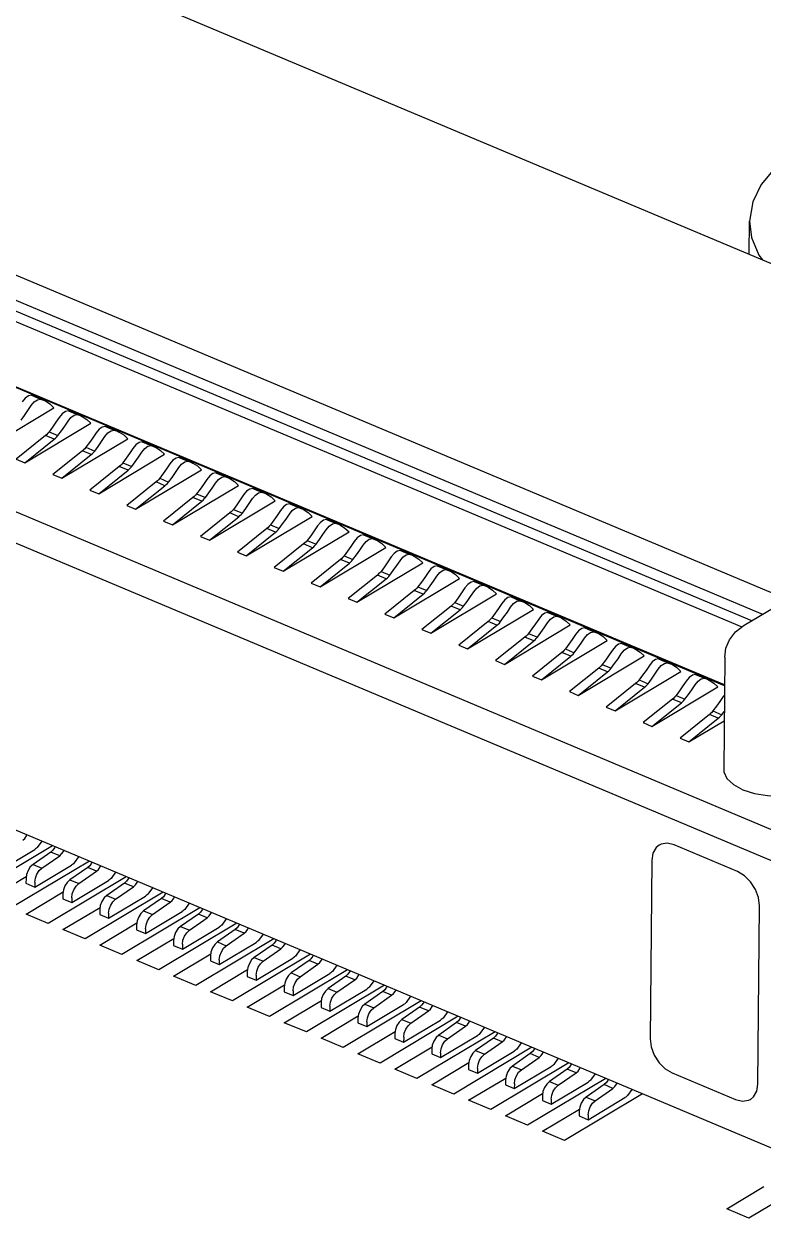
# Model space of a CAD drawing. Header units: millimetres. Extents: x 0 to 841, y 0 to 594.
# Drawn here: x 628.34 to 632.2, y 221.4 to 227.64 of the extents above; entities that cross this region are included whole.
import ezdxf

# ---------------------------------------------------------------- set-up
doc = ezdxf.new("R2010")
doc.units = ezdxf.units.MM
doc.header["$LTSCALE"] = 46.255
doc.layers.get('0').update_dxf_attribs({"linetype": 'CONTINUOUS'})
doc.layers.add('ASSEM_MEM', color=7, linetype='CONTINUOUS')
doc.styles.get("Standard").update_dxf_attribs({"font": 'txt', "width": 0.8})
doc.dimstyles.get("Standard").update_dxf_attribs({"dimtxt": 3, "dimasz": 2.1, "dimexe": 2, "dimexo": 1, "dimtad": 1, "dimzin": 0, "dimdsep": 46, "dimtxsty": 'STANDARD', "dimblk": '_FILLED', "dimblk1": '_FILLED', "dimblk2": '_FILLED', "dimcen": 0.09, "dimazin": 0, "dimtol": 1, "dimtp": 0.01, "dimtm": 0.01, "dimtfac": 1, "dimtofl": 0, "dimtmove": 0, "dimatfit": 3, "dimldrblk": '_FILLED', "dimfxl": 1, "dimtolj": 1, "dimtzin": 0, "dimarcsym": 0})

# ---------------------------------------------------------------- blocks, each defined once
blk = doc.blocks.new('_FILLED')
at = {"color": 0, "linetype": 'BYBLOCK'}
blk.add_solid([(0, 0), (-1, 0.1667), (-1, -0.1667)], dxfattribs=at)

msp = doc.modelspace()

# ---------------------------------------------------------------- linework, layer by layer
at = {"layer": 'ASSEM_MEM', "color": 7, "linetype": 'CONTINUOUS'}
for p, q in [((636.0151, 224.7985), (627.575, 228.3458)), ((632.371, 224.6108), (626.1084, 227.2429)), ((626.2229, 227.0644), (632.1982, 224.553)), ((632.1421, 224.5195), (626.3485, 226.9545)), ((626.8529, 226.6878), (632.0904, 224.4865)), ((632.1275, 226.4324), (632.1291, 226.6055)), ((631.9988, 224.1798), (626.6011, 226.4484)), ((631.9989, 224.1843), (626.7747, 226.38)), ((633.2171, 223.019), (625.9641, 226.0674)), ((633.121, 222.8969), (625.8679, 225.9453)), ((628.3955, 225.6905), (628.379, 225.6962)), ((628.379, 225.6962), (628.4253, 225.6768)), ((628.3956, 225.6905), (628.4418, 225.6711)), ((628.1518, 225.4252), (628.4959, 225.6311)), ((628.4253, 225.6768), (628.4418, 225.6711)), ((628.5882, 225.6095), (628.5717, 225.6152)), ((628.5717, 225.6152), (628.618, 225.5958)), ((628.5882, 225.6095), (628.6345, 225.5901)), ((628.618, 225.5958), (628.6345, 225.5901)), ((628.3445, 225.3442), (628.6886, 225.5501)), ((628.4703, 225.5057), (628.5166, 225.4863)), ((628.7809, 225.5285), (628.7644, 225.5343)), ((628.7644, 225.5343), (628.8107, 225.5148)), ((628.7809, 225.5285), (628.8272, 225.5091)), ((628.8107, 225.5148), (628.8272, 225.5091)), ((628.4515, 225.4868), (628.2982, 225.3637)), ((628.3445, 225.3442), (628.4978, 225.4674)), ((628.4978, 225.4674), (628.4515, 225.4868)), ((628.5372, 225.2632), (628.8813, 225.4691)), ((628.9736, 225.4475), (628.9571, 225.4533)), ((628.9571, 225.4533), (629.0034, 225.4338)), ((628.9736, 225.4475), (629.0199, 225.4281)), ((628.6442, 225.4058), (628.4909, 225.2827)), ((628.5372, 225.2632), (628.6905, 225.3864)), ((628.6905, 225.3864), (628.6442, 225.4058)), ((628.663, 225.4247), (628.7093, 225.4053)), ((628.7299, 225.1823), (629.074, 225.3881)), ((629.0034, 225.4338), (629.0199, 225.4281)), ((628.2982, 225.3637), (628.3445, 225.3442)), ((628.8369, 225.3248), (628.6836, 225.2017)), ((628.8832, 225.3054), (628.8369, 225.3248)), ((628.8557, 225.3438), (628.902, 225.3243)), ((629.1663, 225.3666), (629.1498, 225.3723)), ((629.1498, 225.3723), (629.1961, 225.3528)), ((629.1663, 225.3665), (629.2126, 225.3471)), ((629.1961, 225.3528), (629.2126, 225.3471)), ((628.4909, 225.2827), (628.5372, 225.2632)), ((628.7299, 225.1823), (628.8832, 225.3054)), ((628.9226, 225.1013), (629.2667, 225.3071)), ((629.0484, 225.2628), (629.0947, 225.2433)), ((629.359, 225.2856), (629.3425, 225.2913)), ((629.3425, 225.2913), (629.3888, 225.2719)), ((629.359, 225.2856), (629.4053, 225.2661)), ((629.3888, 225.2719), (629.4053, 225.2661)), ((628.6836, 225.2017), (628.7299, 225.1823)), ((629.0296, 225.2439), (628.8763, 225.1207)), ((628.9226, 225.1013), (629.0759, 225.2244)), ((629.0759, 225.2244), (629.0296, 225.2439)), ((629.1153, 225.0203), (629.4594, 225.2261)), ((629.5517, 225.2046), (629.5352, 225.2103)), ((629.5352, 225.2103), (629.5815, 225.1909)), ((629.5517, 225.2046), (629.598, 225.1851)), ((629.5815, 225.1909), (629.598, 225.1851)), ((629.2223, 225.1629), (629.069, 225.0397)), ((629.1153, 225.0203), (629.2686, 225.1434)), ((629.2686, 225.1434), (629.2223, 225.1629)), ((629.2411, 225.1818), (629.2874, 225.1623)), ((629.3079, 224.9393), (629.6521, 225.1451)), ((629.7444, 225.1236), (629.7279, 225.1293)), ((629.7279, 225.1293), (629.7742, 225.1099)), ((628.8763, 225.1207), (628.9226, 225.1013)), ((629.415, 225.0819), (629.2617, 224.9587)), ((629.3079, 224.9393), (629.4613, 225.0624)), ((629.4613, 225.0624), (629.415, 225.0819)), ((629.4338, 225.1008), (629.4801, 225.0813)), ((629.5006, 224.8583), (629.8448, 225.0641)), ((629.7444, 225.1236), (629.7907, 225.1041)), ((629.7742, 225.1099), (629.7906, 225.1042)), ((629.069, 225.0397), (629.1153, 225.0203)), ((629.6077, 225.0009), (629.4544, 224.8777)), ((629.654, 224.9815), (629.6077, 225.0009)), ((629.6265, 225.0198), (629.6727, 225.0004)), ((629.9371, 225.0426), (629.9206, 225.0483)), ((629.9206, 225.0483), (629.9668, 225.0289)), ((629.9371, 225.0426), (629.9834, 225.0232)), ((629.9668, 225.0289), (629.9833, 225.0232)), ((629.2617, 224.9587), (629.3079, 224.9393)), ((629.5006, 224.8583), (629.654, 224.9815)), ((629.6933, 224.7773), (630.0375, 224.9831)), ((629.8192, 224.9388), (629.8654, 224.9194)), ((630.1298, 224.9616), (630.1133, 224.9673)), ((630.1133, 224.9673), (630.1595, 224.9479)), ((630.1298, 224.9616), (630.1761, 224.9422)), ((630.1595, 224.9479), (630.176, 224.9422)), ((629.4544, 224.8777), (629.5006, 224.8583)), ((629.8004, 224.9199), (629.6471, 224.7967)), ((629.6933, 224.7773), (629.8467, 224.9005)), ((629.8467, 224.9005), (629.8004, 224.9199)), ((629.886, 224.6963), (630.2302, 224.9022)), ((630.3225, 224.8806), (630.306, 224.8863)), ((630.306, 224.8863), (630.3522, 224.8669)), ((630.3225, 224.8806), (630.3688, 224.8612)), ((629.9931, 224.8389), (629.8398, 224.7158)), ((629.886, 224.6963), (630.0394, 224.8195)), ((630.0394, 224.8195), (629.9931, 224.8389)), ((630.0119, 224.8578), (630.0581, 224.8384)), ((630.0787, 224.6153), (630.4229, 224.8212)), ((630.3522, 224.8669), (630.3687, 224.8612)), ((629.6471, 224.7967), (629.6933, 224.7773)), ((630.1858, 224.7579), (630.0325, 224.6348)), ((630.232, 224.7385), (630.1858, 224.7579)), ((630.2046, 224.7768), (630.2508, 224.7574)), ((630.5152, 224.7996), (630.4987, 224.8054)), ((630.4987, 224.8054), (630.5449, 224.7859)), ((630.5152, 224.7996), (630.5614, 224.7802)), ((630.5449, 224.7859), (630.5614, 224.7802)), ((629.8398, 224.7158), (629.886, 224.6963)), ((630.0787, 224.6153), (630.232, 224.7385)), ((630.2714, 224.5343), (630.6155, 224.7402)), ((630.3973, 224.6958), (630.4435, 224.6764)), ((630.7079, 224.7186), (630.6914, 224.7244)), ((630.6914, 224.7244), (630.7376, 224.7049)), ((630.7079, 224.7186), (630.7541, 224.6992)), ((630.7376, 224.7049), (630.7541, 224.6992)), ((630.0325, 224.6348), (630.0787, 224.6153)), ((630.3785, 224.6769), (630.2252, 224.5538)), ((630.2714, 224.5343), (630.4247, 224.6575)), ((630.4247, 224.6575), (630.3785, 224.6769)), ((630.4641, 224.4534), (630.8082, 224.6592)), ((630.9006, 224.6377), (630.8841, 224.6434)), ((630.8841, 224.6434), (630.9303, 224.6239)), ((630.9006, 224.6376), (630.9468, 224.6182)), ((630.5712, 224.5959), (630.4179, 224.4728)), ((630.4641, 224.4534), (630.6174, 224.5765)), ((630.6174, 224.5765), (630.5712, 224.5959)), ((630.59, 224.6149), (630.6362, 224.5954)), ((630.6568, 224.3724), (631.0009, 224.5782)), ((630.9303, 224.6239), (630.9468, 224.6182)), ((632.1019, 224.4954), (632.2928, 224.6096)), ((630.2252, 224.5538), (630.2714, 224.5343)), ((630.7639, 224.515), (630.6106, 224.3918)), ((630.8101, 224.4955), (630.7639, 224.515)), ((630.7827, 224.5339), (630.8289, 224.5144)), ((631.0933, 224.5567), (631.0768, 224.5624)), ((631.0768, 224.5624), (631.123, 224.543)), ((631.0933, 224.5567), (631.1395, 224.5372)), ((631.123, 224.543), (631.1395, 224.5372)), ((633.1033, 221.4047), (625.8579, 224.4499)), ((630.4179, 224.4728), (630.4641, 224.4534)), ((630.6568, 224.3724), (630.8101, 224.4955)), ((630.8495, 224.2914), (631.1936, 224.4972)), ((630.9754, 224.4529), (631.0216, 224.4334)), ((631.286, 224.4757), (631.2695, 224.4814)), ((631.2695, 224.4814), (631.3157, 224.462)), ((631.286, 224.4757), (631.3322, 224.4562)), ((631.3157, 224.462), (631.3322, 224.4562)), ((630.6106, 224.3918), (630.6568, 224.3724)), ((630.9566, 224.434), (630.8033, 224.3108)), ((630.8495, 224.2914), (631.0028, 224.4145)), ((631.0028, 224.4145), (630.9566, 224.434)), ((631.0422, 224.2104), (631.3863, 224.4162)), ((631.4787, 224.3947), (631.4622, 224.4004)), ((631.4622, 224.4004), (631.5084, 224.381)), ((631.4787, 224.3947), (631.5249, 224.3752)), ((631.5084, 224.381), (631.5249, 224.3753)), ((631.1493, 224.353), (630.996, 224.2298)), ((631.0422, 224.2104), (631.1955, 224.3335)), ((631.1955, 224.3335), (631.1493, 224.353)), ((631.1681, 224.3719), (631.2143, 224.3524)), ((631.2349, 224.1294), (631.579, 224.3352)), ((631.6714, 224.3137), (631.6549, 224.3194)), ((631.6549, 224.3194), (631.7011, 224.3)), ((632.0002, 224.3287), (631.9948, 223.7442)), ((630.8033, 224.3108), (630.8495, 224.2914)), ((631.342, 224.272), (631.1887, 224.1488)), ((631.2349, 224.1294), (631.3882, 224.2526)), ((631.3882, 224.2526), (631.342, 224.272)), ((631.3608, 224.2909), (631.407, 224.2715)), ((631.4276, 224.0484), (631.7717, 224.2542)), ((631.6714, 224.3137), (631.7176, 224.2943)), ((631.7011, 224.3), (631.7176, 224.2943)), ((630.996, 224.2298), (631.0422, 224.2104)), ((631.5347, 224.191), (631.3813, 224.0678)), ((631.5809, 224.1716), (631.5347, 224.191)), ((631.5535, 224.2099), (631.5997, 224.1905)), ((631.864, 224.2327), (631.8476, 224.2384)), ((631.8476, 224.2384), (631.8938, 224.219)), ((631.8641, 224.2327), (631.9103, 224.2133)), ((631.8938, 224.219), (631.9103, 224.2133)), ((631.1887, 224.1488), (631.2349, 224.1294)), ((631.4276, 224.0484), (631.5809, 224.1716)), ((631.6203, 223.9674), (631.9644, 224.1733)), ((631.7461, 224.1289), (631.7924, 224.1095)), ((631.9984, 224.1313), (631.9918, 224.1232)), ((631.3813, 224.0678), (631.4276, 224.0484)), ((631.7274, 224.11), (631.574, 223.9869)), ((631.6203, 223.9674), (631.7736, 224.0906)), ((631.7736, 224.0906), (631.7274, 224.11)), ((631.9201, 224.029), (631.7667, 223.9059)), ((631.813, 223.8864), (631.9663, 224.0096)), ((631.9663, 224.0096), (631.9201, 224.029)), ((631.9388, 224.0479), (631.9851, 224.0285)), ((631.9851, 224.0285), (631.9976, 224.0454)), ((631.574, 223.9869), (631.6203, 223.9674)), ((631.813, 223.8864), (631.9971, 223.9966)), ((631.7667, 223.9059), (631.813, 223.8864)), ((628.2032, 223.2096), (628.3956, 223.3246)), ((628.4323, 223.3679), (628.4088, 223.3351)), ((632.0677, 223.2092), (631.7362, 223.3485)), ((628.4795, 223.3115), (628.3865, 223.2467)), ((628.4327, 223.2273), (628.5258, 223.2921)), ((628.5258, 223.2921), (628.4795, 223.3115)), ((628.625, 223.2869), (628.6015, 223.2541)), ((631.6194, 223.2672), (631.6108, 222.3363)), ((628.3865, 223.2467), (628.4327, 223.2273)), ((628.3959, 223.1286), (628.5883, 223.2436)), ((628.6722, 223.2305), (628.5792, 223.1657)), ((628.6254, 223.1463), (628.7185, 223.2111)), ((628.7185, 223.2111), (628.6722, 223.2305)), ((628.8177, 223.2059), (628.7942, 223.1731)), ((628.3499, 223.1732), (628.3497, 223.148)), ((628.3497, 223.148), (628.3959, 223.1286)), ((628.3961, 223.1538), (628.3959, 223.1286)), ((628.5792, 223.1657), (628.6254, 223.1463)), ((628.5886, 223.0476), (628.781, 223.1626)), ((628.8649, 223.1495), (628.7719, 223.0847)), ((628.8181, 223.0653), (628.9112, 223.1301)), ((628.9112, 223.1301), (628.8649, 223.1495)), ((628.5426, 223.0923), (628.5424, 223.067)), ((628.5424, 223.067), (628.5886, 223.0476)), ((628.5888, 223.0728), (628.5886, 223.0476)), ((628.7719, 223.0847), (628.8181, 223.0653)), ((628.7813, 222.9666), (628.9737, 223.0817)), ((629.0576, 223.0685), (628.9646, 223.0038)), ((629.0104, 223.1249), (628.9869, 223.0921)), ((629.1039, 223.0491), (629.0576, 223.0685)), ((628.7353, 223.0113), (628.735, 222.986)), ((629.0108, 222.9843), (629.1039, 223.0491)), ((629.2031, 223.0439), (629.1796, 223.0111)), ((632.1734, 222.0998), (632.1821, 223.0307)), ((628.735, 222.986), (628.7813, 222.9666)), ((628.7815, 222.9918), (628.7813, 222.9666)), ((628.9646, 223.0038), (629.0108, 222.9843)), ((628.974, 222.8856), (629.1664, 223.0007)), ((629.2503, 222.9876), (629.1573, 222.9228)), ((629.2035, 222.9033), (629.2966, 222.9681)), ((629.2966, 222.9681), (629.2503, 222.9876)), ((629.3958, 222.963), (629.3723, 222.9301)), ((628.928, 222.9303), (628.9277, 222.905)), ((628.9277, 222.905), (628.974, 222.8856)), ((628.9742, 222.9108), (628.974, 222.8856)), ((629.1573, 222.9228), (629.2035, 222.9033)), ((629.1667, 222.8046), (629.3591, 222.9197)), ((629.443, 222.9066), (629.35, 222.8418)), ((629.3962, 222.8223), (629.4893, 222.8871)), ((629.4893, 222.8871), (629.443, 222.9066)), ((629.5885, 222.882), (629.565, 222.8491)), ((629.1207, 222.8493), (629.1204, 222.824)), ((629.1204, 222.824), (629.1667, 222.8046)), ((629.1669, 222.8299), (629.1667, 222.8046)), ((629.35, 222.8418), (629.3962, 222.8223)), ((629.3594, 222.7236), (629.5518, 222.8387)), ((629.6357, 222.8256), (629.5427, 222.7608)), ((629.682, 222.8061), (629.6357, 222.8256)), ((629.3134, 222.7683), (629.3131, 222.7431)), ((629.5427, 222.7608), (629.5889, 222.7413)), ((629.5521, 222.6426), (629.7445, 222.7577)), ((629.5889, 222.7413), (629.682, 222.8061)), ((629.7812, 222.801), (629.7577, 222.7682)), ((629.3131, 222.7431), (629.3594, 222.7236)), ((629.3596, 222.7489), (629.3594, 222.7236)), ((629.8284, 222.7446), (629.7353, 222.6798)), ((629.7816, 222.6604), (629.8747, 222.7251)), ((629.8747, 222.7251), (629.8284, 222.7446)), ((629.9739, 222.72), (629.9504, 222.6872)), ((629.5061, 222.6873), (629.5058, 222.6621)), ((629.5058, 222.6621), (629.5521, 222.6426)), ((629.5523, 222.6679), (629.5521, 222.6426)), ((629.7353, 222.6798), (629.7816, 222.6604)), ((629.7448, 222.5616), (629.9371, 222.6767)), ((630.0211, 222.6636), (629.928, 222.5988)), ((629.9743, 222.5794), (630.0673, 222.6442)), ((630.0673, 222.6442), (630.0211, 222.6636)), ((630.1666, 222.639), (630.1431, 222.6062)), ((629.6988, 222.6063), (629.6985, 222.5811)), ((629.6985, 222.5811), (629.7448, 222.5616)), ((629.745, 222.5869), (629.7448, 222.5616)), ((629.928, 222.5988), (629.9743, 222.5794)), ((629.9375, 222.4806), (630.1298, 222.5957)), ((630.2138, 222.5826), (630.1207, 222.5178)), ((630.26, 222.5632), (630.2138, 222.5826)), ((629.8915, 222.5253), (629.8912, 222.5001)), ((629.9377, 222.5059), (629.9375, 222.4806)), ((630.1207, 222.5178), (630.167, 222.4984)), ((630.1302, 222.3997), (630.3225, 222.5147)), ((630.167, 222.4984), (630.26, 222.5632)), ((630.3593, 222.558), (630.3358, 222.5252)), ((629.8912, 222.5001), (629.9375, 222.4806)), ((630.0841, 222.4443), (630.0839, 222.4191)), ((630.4065, 222.5016), (630.3134, 222.4368)), ((630.3597, 222.4174), (630.4527, 222.4822)), ((630.4527, 222.4822), (630.4065, 222.5016)), ((630.552, 222.477), (630.5285, 222.4442)), ((630.0839, 222.4191), (630.1302, 222.3997)), ((630.1304, 222.4249), (630.1302, 222.3997)), ((630.3134, 222.4368), (630.3597, 222.4174)), ((630.3229, 222.3187), (630.5152, 222.4337)), ((630.5992, 222.4206), (630.5061, 222.3558)), ((630.5524, 222.3364), (630.6454, 222.4012)), ((630.6454, 222.4012), (630.5992, 222.4206)), ((630.7447, 222.396), (630.7212, 222.3632)), ((630.2768, 222.3634), (630.2766, 222.3381)), ((630.2766, 222.3381), (630.3229, 222.3187)), ((630.3231, 222.3439), (630.3229, 222.3187)), ((630.5061, 222.3558), (630.5524, 222.3364)), ((630.5155, 222.2377), (630.7079, 222.3528)), ((630.7919, 222.3396), (630.6988, 222.2749)), ((630.7451, 222.2554), (630.8381, 222.3202)), ((630.8381, 222.3202), (630.7919, 222.3396)), ((631.6108, 222.3363), (631.6161, 222.2936)), ((630.4695, 222.2824), (630.4693, 222.2571)), ((630.4693, 222.2571), (630.5155, 222.2377)), ((630.5158, 222.2629), (630.5155, 222.2377)), ((630.6988, 222.2749), (630.7451, 222.2554)), ((630.7082, 222.1567), (630.9006, 222.2718)), ((630.9846, 222.2587), (630.8915, 222.1939)), ((630.9374, 222.315), (630.9139, 222.2822)), ((631.0308, 222.2392), (630.9846, 222.2587)), ((630.6622, 222.2014), (630.662, 222.1761)), ((630.8915, 222.1939), (630.9378, 222.1744)), ((630.9378, 222.1744), (631.0308, 222.2392)), ((631.1301, 222.2341), (631.1066, 222.2012)), ((630.662, 222.1761), (630.7082, 222.1567)), ((630.7085, 222.1819), (630.7082, 222.1567)), ((630.9009, 222.0757), (631.0933, 222.1908)), ((631.1773, 222.1777), (631.0842, 222.1129)), ((631.1305, 222.0934), (631.2235, 222.1582)), ((631.2235, 222.1582), (631.1773, 222.1777)), ((631.3228, 222.1531), (631.2993, 222.1202)), ((631.7252, 222.1578), (632.0566, 222.0185)), ((630.8549, 222.1204), (630.8547, 222.0951)), ((630.8547, 222.0951), (630.9009, 222.0757)), ((630.9012, 222.101), (630.9009, 222.0757)), ((631.0842, 222.1129), (631.1305, 222.0934)), ((631.0936, 221.9947), (631.286, 222.1098)), ((631.37, 222.0967), (631.2769, 222.0319)), ((631.3232, 222.0124), (631.4162, 222.0772)), ((631.4162, 222.0772), (631.37, 222.0967)), ((631.5154, 222.0721), (631.492, 222.0393)), ((631.0476, 222.0394), (631.0474, 222.0142)), ((631.0474, 222.0142), (631.0936, 221.9947)), ((631.0939, 222.02), (631.0936, 221.9947)), ((631.2769, 222.0319), (631.3232, 222.0124)), ((631.2863, 221.9137), (631.4787, 222.0288)), ((632.1348, 222.0197), (632.1506, 222.0327)), ((631.2403, 221.9584), (631.2401, 221.9332)), ((631.2401, 221.9332), (631.2863, 221.9137)), ((631.2866, 221.939), (631.2863, 221.9137))]:
    msp.add_line(p, q, dxfattribs=at)
at = {"layer": 'ASSEM_MEM', "color": 7, "linetype": 'CONTINUOUS', "true_color": 0x3366ff}
for p, q in [((628.4881, 223.3444), (628.0803, 223.1005)), ((628.6808, 223.2635), (628.273, 223.0195)), ((628.1573, 223.0681), (628.3514, 223.1842)), ((628.8735, 223.1825), (628.4657, 222.9385)), ((628.35, 222.9871), (628.5441, 223.1032)), ((629.0662, 223.1015), (628.6584, 222.8575)), ((628.5427, 222.9061), (628.7368, 223.0222)), ((629.2589, 223.0205), (628.851, 222.7765)), ((628.4657, 222.9385), (628.35, 222.9871)), ((628.6584, 222.8575), (628.5427, 222.9061)), ((628.7354, 222.8251), (628.9295, 222.9412)), ((629.4516, 222.9395), (629.0437, 222.6955)), ((628.851, 222.7765), (628.7354, 222.8251)), ((628.9281, 222.7441), (629.1222, 222.8602)), ((629.6443, 222.8585), (629.2364, 222.6146)), ((629.1208, 222.6631), (629.3149, 222.7792)), ((629.837, 222.7775), (629.4291, 222.5336)), ((629.0437, 222.6955), (628.9281, 222.7441)), ((629.3135, 222.5822), (629.5076, 222.6982)), ((630.0297, 222.6965), (629.6218, 222.4526)), ((629.2364, 222.6146), (629.1208, 222.6631)), ((629.4291, 222.5336), (629.3135, 222.5822)), ((629.5062, 222.5012), (629.7003, 222.6172)), ((630.2224, 222.6155), (629.8145, 222.3716)), ((629.6989, 222.4202), (629.893, 222.5363)), ((630.4151, 222.5346), (630.0072, 222.2906)), ((629.6218, 222.4526), (629.5062, 222.5012)), ((629.8916, 222.3392), (630.0857, 222.4553)), ((630.6078, 222.4536), (630.1999, 222.2096)), ((629.8145, 222.3716), (629.6989, 222.4202)), ((630.0072, 222.2906), (629.8916, 222.3392)), ((630.0843, 222.2582), (630.2784, 222.3743)), ((630.8005, 222.3726), (630.3926, 222.1286)), ((630.1999, 222.2096), (630.0843, 222.2582)), ((630.277, 222.1772), (630.4711, 222.2933)), ((630.9932, 222.2916), (630.5853, 222.0476)), ((630.4697, 222.0962), (630.6638, 222.2123)), ((631.1859, 222.2106), (630.778, 221.9666)), ((630.3926, 222.1286), (630.277, 222.1772)), ((630.6624, 222.0152), (630.8565, 222.1313)), ((630.5853, 222.0476), (630.4697, 222.0962)), ((631.3786, 222.1296), (630.9707, 221.8856)), ((630.778, 221.9666), (630.6624, 222.0152)), ((630.8551, 221.9342), (631.0491, 222.0503)), ((631.5712, 222.0486), (631.1634, 221.8047)), ((631.0478, 221.8533), (631.2418, 221.9693)), ((630.9707, 221.8856), (630.8551, 221.9342)), ((631.1634, 221.8047), (631.0478, 221.8533)), ((632.5347, 221.6437), (632.1269, 221.3997)), ((632.0112, 221.4483), (632.2053, 221.5644)), ((632.1269, 221.3997), (632.0112, 221.4483))]:
    msp.add_line(p, q, dxfattribs=at)
at = {"layer": 'ASSEM_MEM', "color": 7, "linetype": 'CONTINUOUS'}
for points in [[(632.2859, 226.902), (632.2625, 226.8827), (632.1912, 226.7968), (632.1465, 226.7064), (632.1291, 226.6055)], [(632.1291, 226.6055), (632.14, 226.5202), (632.1784, 226.4285), (632.1971, 226.4032)], [(628.379, 225.6962), (628.3628, 225.6928), (628.346, 225.6809), (628.3306, 225.662)], [(628.3239, 225.5673), (628.3419, 225.5917), (628.3596, 225.6168), (628.3768, 225.6426)], [(628.3768, 225.6426), (628.3923, 225.6615), (628.4091, 225.6733), (628.4253, 225.6768)], [(628.4418, 225.6711), (628.4512, 225.6667), (628.4749, 225.6514), (628.4959, 225.6311)], [(628.5233, 225.581), (628.5061, 225.5552), (628.4884, 225.5301), (628.4703, 225.5057)], [(628.5166, 225.4863), (628.5346, 225.5107), (628.5523, 225.5358), (628.5695, 225.5616)], [(628.5717, 225.6152), (628.5555, 225.6118), (628.5387, 225.5999), (628.5233, 225.581)], [(628.5695, 225.5616), (628.5849, 225.5805), (628.6017, 225.5923), (628.618, 225.5958)], [(628.6345, 225.5901), (628.6439, 225.5857), (628.6676, 225.5704), (628.6886, 225.5501)], [(628.4703, 225.5057), (628.4643, 225.4986), (628.458, 225.4923), (628.4515, 225.4868)], [(628.716, 225.5001), (628.6987, 225.4742), (628.6811, 225.4491), (628.663, 225.4247)], [(628.7644, 225.5343), (628.7482, 225.5308), (628.7314, 225.5189), (628.716, 225.5001)], [(628.7622, 225.4806), (628.7776, 225.4995), (628.7944, 225.5113), (628.8107, 225.5148)], [(628.8272, 225.5091), (628.8366, 225.5047), (628.8603, 225.4894), (628.8813, 225.4691)], [(628.4978, 225.4674), (628.5042, 225.4728), (628.5105, 225.4792), (628.5166, 225.4863)], [(628.7093, 225.4053), (628.7273, 225.4297), (628.745, 225.4548), (628.7622, 225.4806)], [(628.9571, 225.4533), (628.9409, 225.4498), (628.9241, 225.4379), (628.9086, 225.4191)], [(628.663, 225.4247), (628.657, 225.4176), (628.6507, 225.4113), (628.6442, 225.4058)], [(628.6905, 225.3864), (628.6969, 225.3919), (628.7032, 225.3982), (628.7093, 225.4053)], [(628.9086, 225.4191), (628.8914, 225.3933), (628.8738, 225.3681), (628.8557, 225.3438)], [(628.902, 225.3243), (628.92, 225.3487), (628.9377, 225.3738), (628.9549, 225.3996)], [(628.9549, 225.3996), (628.9703, 225.4185), (628.9871, 225.4304), (629.0034, 225.4338)], [(629.0199, 225.4281), (629.0293, 225.4237), (629.053, 225.4084), (629.074, 225.3881)], [(628.8557, 225.3438), (628.8497, 225.3366), (628.8434, 225.3303), (628.8369, 225.3248)], [(628.8832, 225.3054), (628.8896, 225.3109), (628.8959, 225.3172), (628.902, 225.3243)], [(629.1013, 225.3381), (629.0841, 225.3123), (629.0665, 225.2872), (629.0484, 225.2628)], [(629.0947, 225.2433), (629.1127, 225.2677), (629.1304, 225.2928), (629.1476, 225.3186)], [(629.1498, 225.3723), (629.1336, 225.3688), (629.1168, 225.357), (629.1013, 225.3381)], [(629.1476, 225.3186), (629.163, 225.3375), (629.1798, 225.3494), (629.1961, 225.3528)], [(629.2126, 225.3471), (629.222, 225.3427), (629.2457, 225.3274), (629.2667, 225.3071)], [(629.0484, 225.2628), (629.0424, 225.2556), (629.0361, 225.2493), (629.0296, 225.2439)], [(629.294, 225.2571), (629.2768, 225.2313), (629.2592, 225.2062), (629.2411, 225.1818)], [(629.3425, 225.2913), (629.3263, 225.2878), (629.3095, 225.276), (629.294, 225.2571)], [(629.3403, 225.2377), (629.3557, 225.2565), (629.3725, 225.2684), (629.3888, 225.2719)], [(629.4053, 225.2661), (629.4147, 225.2617), (629.4384, 225.2464), (629.4594, 225.2261)], [(629.0759, 225.2244), (629.0823, 225.2299), (629.0886, 225.2362), (629.0947, 225.2433)], [(629.2874, 225.1623), (629.3054, 225.1867), (629.3231, 225.2118), (629.3403, 225.2377)], [(629.5352, 225.2103), (629.519, 225.2068), (629.5022, 225.195), (629.4867, 225.1761)], [(629.533, 225.1567), (629.5484, 225.1755), (629.5652, 225.1874), (629.5815, 225.1909)], [(629.2411, 225.1818), (629.2351, 225.1747), (629.2288, 225.1683), (629.2223, 225.1629)], [(629.2686, 225.1434), (629.275, 225.1489), (629.2813, 225.1552), (629.2874, 225.1623)], [(629.4867, 225.1761), (629.4695, 225.1503), (629.4519, 225.1252), (629.4338, 225.1008)], [(629.4801, 225.0813), (629.4981, 225.1057), (629.5158, 225.1309), (629.533, 225.1567)], [(629.598, 225.1851), (629.6074, 225.1807), (629.631, 225.1654), (629.6521, 225.1451)], [(629.7279, 225.1293), (629.7117, 225.1258), (629.6949, 225.114), (629.6794, 225.0951)], [(629.4338, 225.1008), (629.4278, 225.0937), (629.4215, 225.0873), (629.415, 225.0819)], [(629.4613, 225.0624), (629.4677, 225.0679), (629.474, 225.0742), (629.4801, 225.0813)], [(629.6794, 225.0951), (629.6622, 225.0693), (629.6446, 225.0442), (629.6265, 225.0198)], [(629.6727, 225.0004), (629.6908, 225.0247), (629.7085, 225.0499), (629.7257, 225.0757)], [(629.7257, 225.0757), (629.7411, 225.0945), (629.7579, 225.1064), (629.7742, 225.1099)], [(629.7906, 225.1042), (629.8001, 225.0997), (629.8237, 225.0844), (629.8448, 225.0641)], [(629.6265, 225.0198), (629.6205, 225.0127), (629.6142, 225.0063), (629.6077, 225.0009)], [(629.654, 224.9815), (629.6604, 224.9869), (629.6667, 224.9932), (629.6727, 225.0004)], [(629.8721, 225.0141), (629.8549, 224.9883), (629.8373, 224.9632), (629.8192, 224.9388)], [(629.9206, 225.0483), (629.9044, 225.0448), (629.8876, 225.033), (629.8721, 225.0141)], [(629.9184, 224.9947), (629.9338, 225.0136), (629.9506, 225.0254), (629.9668, 225.0289)], [(629.9833, 225.0232), (629.9928, 225.0188), (630.0164, 225.0034), (630.0375, 224.9831)], [(629.8192, 224.9388), (629.8132, 224.9317), (629.8069, 224.9254), (629.8004, 224.9199)], [(629.8654, 224.9194), (629.8835, 224.9438), (629.9012, 224.9689), (629.9184, 224.9947)], [(630.1133, 224.9673), (630.0971, 224.9639), (630.0803, 224.952), (630.0648, 224.9331)], [(630.1111, 224.9137), (630.1265, 224.9326), (630.1433, 224.9444), (630.1595, 224.9479)], [(630.176, 224.9422), (630.1855, 224.9378), (630.2091, 224.9225), (630.2302, 224.9022)], [(629.8467, 224.9005), (629.8531, 224.9059), (629.8594, 224.9122), (629.8654, 224.9194)], [(630.0648, 224.9331), (630.0476, 224.9073), (630.03, 224.8822), (630.0119, 224.8578)], [(630.0581, 224.8384), (630.0762, 224.8628), (630.0939, 224.8879), (630.1111, 224.9137)], [(630.306, 224.8863), (630.2898, 224.8829), (630.273, 224.871), (630.2575, 224.8521)], [(630.0119, 224.8578), (630.0058, 224.8507), (629.9996, 224.8444), (629.9931, 224.8389)], [(630.0394, 224.8195), (630.0458, 224.8249), (630.0521, 224.8313), (630.0581, 224.8384)], [(630.2575, 224.8521), (630.2403, 224.8263), (630.2227, 224.8012), (630.2046, 224.7768)], [(630.2508, 224.7574), (630.2689, 224.7818), (630.2866, 224.8069), (630.3038, 224.8327)], [(630.3038, 224.8327), (630.3192, 224.8516), (630.336, 224.8634), (630.3522, 224.8669)], [(630.3687, 224.8612), (630.3782, 224.8568), (630.4018, 224.8415), (630.4229, 224.8212)], [(630.2046, 224.7768), (630.1985, 224.7697), (630.1923, 224.7634), (630.1858, 224.7579)], [(630.232, 224.7385), (630.2385, 224.7439), (630.2448, 224.7503), (630.2508, 224.7574)], [(630.4502, 224.7712), (630.433, 224.7453), (630.4154, 224.7202), (630.3973, 224.6958)], [(630.4435, 224.6764), (630.4616, 224.7008), (630.4792, 224.7259), (630.4965, 224.7517)], [(630.4987, 224.8054), (630.4825, 224.8019), (630.4657, 224.79), (630.4502, 224.7712)], [(630.4965, 224.7517), (630.5119, 224.7706), (630.5287, 224.7824), (630.5449, 224.7859)], [(630.5614, 224.7802), (630.5709, 224.7758), (630.5945, 224.7605), (630.6155, 224.7402)], [(630.3973, 224.6958), (630.3912, 224.6887), (630.3849, 224.6824), (630.3785, 224.6769)], [(630.6429, 224.6902), (630.6257, 224.6644), (630.608, 224.6392), (630.59, 224.6149)], [(630.6914, 224.7244), (630.6752, 224.7209), (630.6584, 224.709), (630.6429, 224.6902)], [(630.6892, 224.6707), (630.7046, 224.6896), (630.7214, 224.7015), (630.7376, 224.7049)], [(630.7541, 224.6992), (630.7636, 224.6948), (630.7872, 224.6795), (630.8082, 224.6592)], [(630.4247, 224.6575), (630.4312, 224.663), (630.4375, 224.6693), (630.4435, 224.6764)], [(630.6362, 224.5954), (630.6543, 224.6198), (630.6719, 224.6449), (630.6892, 224.6707)], [(630.8841, 224.6434), (630.8678, 224.6399), (630.851, 224.6281), (630.8356, 224.6092)], [(630.59, 224.6149), (630.5839, 224.6077), (630.5776, 224.6014), (630.5712, 224.5959)], [(630.6174, 224.5765), (630.6239, 224.582), (630.6302, 224.5883), (630.6362, 224.5954)], [(630.8356, 224.6092), (630.8184, 224.5834), (630.8007, 224.5582), (630.7827, 224.5339)], [(630.8289, 224.5144), (630.847, 224.5388), (630.8646, 224.5639), (630.8818, 224.5897)], [(630.8818, 224.5897), (630.8973, 224.6086), (630.9141, 224.6205), (630.9303, 224.6239)], [(630.9468, 224.6182), (630.9563, 224.6138), (630.9799, 224.5985), (631.0009, 224.5782)], [(630.7827, 224.5339), (630.7766, 224.5267), (630.7703, 224.5204), (630.7639, 224.515)], [(630.8101, 224.4955), (630.8166, 224.501), (630.8229, 224.5073), (630.8289, 224.5144)], [(631.0283, 224.5282), (631.0111, 224.5024), (630.9934, 224.4773), (630.9754, 224.4529)], [(631.0216, 224.4334), (631.0397, 224.4578), (631.0573, 224.4829), (631.0745, 224.5088)], [(631.0768, 224.5624), (631.0605, 224.5589), (631.0437, 224.5471), (631.0283, 224.5282)], [(631.0745, 224.5088), (631.09, 224.5276), (631.1068, 224.5395), (631.123, 224.543)], [(631.1395, 224.5372), (631.149, 224.5328), (631.1726, 224.5175), (631.1936, 224.4972)], [(630.9754, 224.4529), (630.9693, 224.4458), (630.963, 224.4394), (630.9566, 224.434)], [(631.221, 224.4472), (631.2038, 224.4214), (631.1861, 224.3963), (631.1681, 224.3719)], [(631.2695, 224.4814), (631.2532, 224.4779), (631.2364, 224.4661), (631.221, 224.4472)], [(631.2672, 224.4278), (631.2827, 224.4466), (631.2995, 224.4585), (631.3157, 224.462)], [(631.3322, 224.4562), (631.3417, 224.4518), (631.3653, 224.4365), (631.3863, 224.4162)], [(632.0002, 224.3287), (632.0067, 224.3752), (632.0255, 224.4199), (632.0569, 224.4605), (632.1019, 224.4954)], [(631.0028, 224.4145), (631.0093, 224.42), (631.0156, 224.4263), (631.0216, 224.4334)], [(631.2143, 224.3524), (631.2324, 224.3768), (631.25, 224.402), (631.2672, 224.4278)], [(631.4622, 224.4004), (631.4459, 224.3969), (631.4291, 224.3851), (631.4137, 224.3662)], [(631.4599, 224.3468), (631.4754, 224.3656), (631.4922, 224.3775), (631.5084, 224.381)], [(631.1681, 224.3719), (631.162, 224.3648), (631.1557, 224.3584), (631.1493, 224.353)], [(631.1955, 224.3335), (631.202, 224.339), (631.2083, 224.3453), (631.2143, 224.3524)], [(631.4137, 224.3662), (631.3965, 224.3404), (631.3788, 224.3153), (631.3608, 224.2909)], [(631.407, 224.2715), (631.4251, 224.2958), (631.4427, 224.321), (631.4599, 224.3468)], [(631.5249, 224.3753), (631.5344, 224.3708), (631.558, 224.3555), (631.579, 224.3352)], [(631.6549, 224.3194), (631.6386, 224.3159), (631.6218, 224.3041), (631.6064, 224.2852)], [(631.3608, 224.2909), (631.3547, 224.2838), (631.3484, 224.2774), (631.342, 224.272)], [(631.3882, 224.2526), (631.3947, 224.258), (631.401, 224.2643), (631.407, 224.2715)], [(631.6064, 224.2852), (631.5892, 224.2594), (631.5715, 224.2343), (631.5535, 224.2099)], [(631.5997, 224.1905), (631.6178, 224.2149), (631.6354, 224.24), (631.6526, 224.2658)], [(631.6526, 224.2658), (631.6681, 224.2847), (631.6849, 224.2965), (631.7011, 224.3)], [(631.7176, 224.2943), (631.7271, 224.2899), (631.7507, 224.2745), (631.7717, 224.2542)], [(631.5535, 224.2099), (631.5474, 224.2028), (631.5411, 224.1965), (631.5347, 224.191)], [(631.5809, 224.1716), (631.5874, 224.177), (631.5937, 224.1833), (631.5997, 224.1905)], [(631.7991, 224.2042), (631.7819, 224.1784), (631.7642, 224.1533), (631.7461, 224.1289)], [(631.8476, 224.2384), (631.8313, 224.235), (631.8145, 224.2231), (631.7991, 224.2042)], [(631.8453, 224.1848), (631.8608, 224.2037), (631.8776, 224.2155), (631.8938, 224.219)], [(631.9103, 224.2133), (631.9198, 224.2089), (631.9434, 224.1936), (631.9644, 224.1733)], [(631.7461, 224.1289), (631.7401, 224.1218), (631.7338, 224.1155), (631.7274, 224.11)], [(631.7924, 224.1095), (631.8105, 224.1339), (631.8281, 224.159), (631.8453, 224.1848)], [(631.7736, 224.0906), (631.7801, 224.096), (631.7864, 224.1024), (631.7924, 224.1095)], [(631.9918, 224.1232), (631.9746, 224.0974), (631.9569, 224.0723), (631.9388, 224.0479)], [(631.9388, 224.0479), (631.9328, 224.0408), (631.9265, 224.0345), (631.9201, 224.029)], [(631.9663, 224.0096), (631.9728, 224.015), (631.979, 224.0214), (631.9851, 224.0285)], [(631.9948, 223.7442), (631.996, 223.7306), (632.012, 223.6955), (632.0456, 223.6636), (632.0946, 223.6369)], [(632.0946, 223.6369), (632.1556, 223.6173), (632.2242, 223.6064), (632.2958, 223.6046), (632.3656, 223.6121), (632.429, 223.6284), (632.4818, 223.6526)], [(628.3331, 223.3731), (628.3435, 223.3824), (628.3525, 223.3954), (628.3548, 223.4005)], [(628.4088, 223.3351), (628.4045, 223.3311), (628.4, 223.3276), (628.3956, 223.3246)], [(628.5013, 223.3389), (628.499, 223.3338), (628.4899, 223.3208), (628.4795, 223.3115)], [(628.5258, 223.2921), (628.5362, 223.3014), (628.5452, 223.3144), (628.5475, 223.3195)], [(631.658, 223.3473), (631.6422, 223.3343), (631.6255, 223.305), (631.6194, 223.2672)], [(631.7362, 223.3485), (631.7003, 223.3571), (631.668, 223.3522), (631.658, 223.3473)], [(628.6015, 223.2541), (628.5972, 223.2501), (628.5927, 223.2466), (628.5883, 223.2436)], [(628.6939, 223.2579), (628.6917, 223.2528), (628.6826, 223.2399), (628.6722, 223.2305)], [(628.3865, 223.2467), (628.3724, 223.2335), (628.3607, 223.2152), (628.3528, 223.1942), (628.3499, 223.1732)], [(628.3961, 223.1538), (628.3991, 223.1748), (628.4069, 223.1958), (628.4186, 223.2141), (628.4327, 223.2273)], [(628.7185, 223.2111), (628.7288, 223.2204), (628.7379, 223.2334), (628.7402, 223.2385)], [(632.1821, 223.0307), (632.1767, 223.0733), (632.1607, 223.1164), (632.1354, 223.1557), (632.1034, 223.1877), (632.0677, 223.2092)], [(628.5792, 223.1657), (628.5651, 223.1525), (628.5534, 223.1342), (628.5455, 223.1133), (628.5426, 223.0923)], [(628.5888, 223.0728), (628.5918, 223.0938), (628.5996, 223.1148), (628.6113, 223.1331), (628.6254, 223.1463)], [(628.7942, 223.1731), (628.7899, 223.1691), (628.7854, 223.1656), (628.781, 223.1626)], [(628.8866, 223.1769), (628.8844, 223.1719), (628.8753, 223.1589), (628.8649, 223.1495)], [(628.9112, 223.1301), (628.9215, 223.1394), (628.9306, 223.1524), (628.9329, 223.1575)], [(628.7719, 223.0847), (628.7578, 223.0715), (628.7461, 223.0532), (628.7382, 223.0323), (628.7353, 223.0113)], [(628.9869, 223.0921), (628.9826, 223.0881), (628.9781, 223.0846), (628.9737, 223.0817)], [(629.0793, 223.096), (629.0771, 223.0909), (629.068, 223.0779), (629.0576, 223.0685)], [(629.1039, 223.0491), (629.1142, 223.0584), (629.1233, 223.0714), (629.1256, 223.0765)], [(628.7815, 222.9918), (628.7845, 223.0128), (628.7923, 223.0338), (628.804, 223.0521), (628.8181, 223.0653)], [(629.1796, 223.0111), (629.1753, 223.0071), (629.1708, 223.0036), (629.1664, 223.0007)], [(629.272, 223.015), (629.2698, 223.0099), (629.2607, 222.9969), (629.2503, 222.9876)], [(628.9646, 223.0038), (628.9505, 222.9905), (628.9388, 222.9722), (628.9309, 222.9513), (628.928, 222.9303)], [(628.9742, 222.9108), (628.9772, 222.9318), (628.985, 222.9528), (628.9967, 222.9711), (629.0108, 222.9843)], [(629.2966, 222.9681), (629.3069, 222.9775), (629.316, 222.9904), (629.3183, 222.9955)], [(629.1573, 222.9228), (629.1432, 222.9095), (629.1315, 222.8913), (629.1236, 222.8703), (629.1207, 222.8493)], [(629.1669, 222.8299), (629.1698, 222.8509), (629.1777, 222.8718), (629.1894, 222.8901), (629.2035, 222.9033)], [(629.3723, 222.9301), (629.368, 222.9261), (629.3635, 222.9226), (629.3591, 222.9197)], [(629.4647, 222.934), (629.4625, 222.9289), (629.4534, 222.9159), (629.443, 222.9066)], [(629.4893, 222.8871), (629.4996, 222.8965), (629.5087, 222.9094), (629.511, 222.9145)], [(629.35, 222.8418), (629.3358, 222.8286), (629.3242, 222.8103), (629.3163, 222.7893), (629.3134, 222.7683)], [(629.3596, 222.7489), (629.3625, 222.7699), (629.3704, 222.7908), (629.3821, 222.8091), (629.3962, 222.8223)], [(629.565, 222.8491), (629.5607, 222.8451), (629.5562, 222.8416), (629.5518, 222.8387)], [(629.6574, 222.853), (629.6552, 222.8479), (629.6461, 222.8349), (629.6357, 222.8256)], [(629.682, 222.8061), (629.6923, 222.8155), (629.7014, 222.8285), (629.7037, 222.8336)], [(629.5427, 222.7608), (629.5285, 222.7476), (629.5169, 222.7293), (629.509, 222.7083), (629.5061, 222.6873)], [(629.7577, 222.7682), (629.7533, 222.7641), (629.7489, 222.7607), (629.7445, 222.7577)], [(629.8501, 222.772), (629.8478, 222.7669), (629.8388, 222.7539), (629.8284, 222.7446)], [(629.5523, 222.6679), (629.5552, 222.6889), (629.5631, 222.7098), (629.5748, 222.7281), (629.5889, 222.7413)], [(629.8747, 222.7251), (629.885, 222.7345), (629.8941, 222.7475), (629.8964, 222.7526)], [(629.7353, 222.6798), (629.7212, 222.6666), (629.7095, 222.6483), (629.7017, 222.6273), (629.6988, 222.6063)], [(629.745, 222.5869), (629.7479, 222.6079), (629.7558, 222.6288), (629.7675, 222.6471), (629.7816, 222.6604)], [(629.9504, 222.6872), (629.946, 222.6832), (629.9416, 222.6797), (629.9371, 222.6767)], [(630.0428, 222.691), (630.0405, 222.6859), (630.0315, 222.6729), (630.0211, 222.6636)], [(630.0673, 222.6442), (630.0777, 222.6535), (630.0868, 222.6665), (630.0891, 222.6716)], [(629.928, 222.5988), (629.9139, 222.5856), (629.9022, 222.5673), (629.8944, 222.5463), (629.8915, 222.5253)], [(629.9377, 222.5059), (629.9406, 222.5269), (629.9485, 222.5479), (629.9602, 222.5662), (629.9743, 222.5794)], [(630.1431, 222.6062), (630.1387, 222.6022), (630.1343, 222.5987), (630.1298, 222.5957)], [(630.2355, 222.61), (630.2332, 222.6049), (630.2242, 222.5919), (630.2138, 222.5826)], [(630.26, 222.5632), (630.2704, 222.5725), (630.2795, 222.5855), (630.2818, 222.5906)], [(630.1207, 222.5178), (630.1066, 222.5046), (630.0949, 222.4863), (630.0871, 222.4653), (630.0841, 222.4443)], [(630.3358, 222.5252), (630.3314, 222.5212), (630.327, 222.5177), (630.3225, 222.5147)], [(630.4282, 222.529), (630.4259, 222.5239), (630.4169, 222.511), (630.4065, 222.5016)], [(630.4527, 222.4822), (630.4631, 222.4915), (630.4722, 222.5045), (630.4745, 222.5096)], [(630.1304, 222.4249), (630.1333, 222.4459), (630.1412, 222.4669), (630.1529, 222.4852), (630.167, 222.4984)], [(630.5285, 222.4442), (630.5241, 222.4402), (630.5197, 222.4367), (630.5152, 222.4337)], [(630.6209, 222.448), (630.6186, 222.443), (630.6096, 222.43), (630.5992, 222.4206)], [(630.3134, 222.4368), (630.2993, 222.4236), (630.2876, 222.4053), (630.2798, 222.3844), (630.2768, 222.3634)], [(630.3231, 222.3439), (630.326, 222.3649), (630.3339, 222.3859), (630.3456, 222.4042), (630.3597, 222.4174)], [(630.6454, 222.4012), (630.6558, 222.4105), (630.6649, 222.4235), (630.6671, 222.4286)], [(630.5061, 222.3558), (630.492, 222.3426), (630.4803, 222.3243), (630.4725, 222.3034), (630.4695, 222.2824)], [(630.5158, 222.2629), (630.5187, 222.2839), (630.5266, 222.3049), (630.5383, 222.3232), (630.5524, 222.3364)], [(630.7212, 222.3632), (630.7168, 222.3592), (630.7124, 222.3557), (630.7079, 222.3528)], [(630.8136, 222.3671), (630.8113, 222.362), (630.8022, 222.349), (630.7919, 222.3396)], [(630.8381, 222.3202), (630.8485, 222.3295), (630.8576, 222.3425), (630.8598, 222.3476)], [(630.6988, 222.2749), (630.6847, 222.2616), (630.673, 222.2433), (630.6652, 222.2224), (630.6622, 222.2014)], [(630.9139, 222.2822), (630.9095, 222.2782), (630.9051, 222.2747), (630.9006, 222.2718)], [(631.0063, 222.2861), (631.004, 222.281), (630.9949, 222.268), (630.9846, 222.2587)], [(631.0308, 222.2392), (631.0412, 222.2486), (631.0503, 222.2615), (631.0525, 222.2666)], [(631.6161, 222.2936), (631.6322, 222.2506), (631.6574, 222.2112), (631.6894, 222.1792), (631.7252, 222.1578)], [(630.7085, 222.1819), (630.7114, 222.2029), (630.7193, 222.2239), (630.731, 222.2422), (630.7451, 222.2554)], [(630.8915, 222.1939), (630.8774, 222.1806), (630.8657, 222.1624), (630.8579, 222.1414), (630.8549, 222.1204)], [(631.1066, 222.2012), (631.1022, 222.1972), (631.0978, 222.1937), (631.0933, 222.1908)], [(631.199, 222.2051), (631.1967, 222.2), (631.1876, 222.187), (631.1773, 222.1777)], [(630.9012, 222.101), (630.9041, 222.122), (630.912, 222.1429), (630.9237, 222.1612), (630.9378, 222.1744)], [(631.2235, 222.1582), (631.2339, 222.1676), (631.243, 222.1805), (631.2452, 222.1856)], [(631.0842, 222.1129), (631.0701, 222.0997), (631.0584, 222.0814), (631.0506, 222.0604), (631.0476, 222.0394)], [(631.0939, 222.02), (631.0968, 222.041), (631.1047, 222.0619), (631.1164, 222.0802), (631.1305, 222.0934)], [(631.2993, 222.1202), (631.2949, 222.1162), (631.2905, 222.1127), (631.286, 222.1098)], [(631.3917, 222.1241), (631.3894, 222.119), (631.3803, 222.106), (631.37, 222.0967)], [(631.4162, 222.0772), (631.4266, 222.0866), (631.4357, 222.0996), (631.4379, 222.1047)], [(632.1506, 222.0327), (632.1674, 222.0619), (632.1734, 222.0998)], [(631.2769, 222.0319), (631.2628, 222.0187), (631.2511, 222.0004), (631.2433, 221.9794), (631.2403, 221.9584)], [(631.2866, 221.939), (631.2895, 221.96), (631.2974, 221.9809), (631.309, 221.9992), (631.3232, 222.0124)], [(631.492, 222.0393), (631.4876, 222.0352), (631.4832, 222.0318), (631.4787, 222.0288)], [(632.0566, 222.0185), (632.0925, 222.0098), (632.1248, 222.0148), (632.1348, 222.0197)]]:
    msp.add_lwpolyline(points, dxfattribs=at)

# ---------------------------------------------------------------- leaders
at = {"color": 7, "linetype": 'CONTINUOUS'}
msp.add_leader([(617.3894, 226.3744), (668.7944, 233.2936)], dimstyle='STANDARD', override={"dimtad": 0, "dimldrblk": 'DOT'}, dxfattribs=at)

doc.saveas('drawing.dxf')
